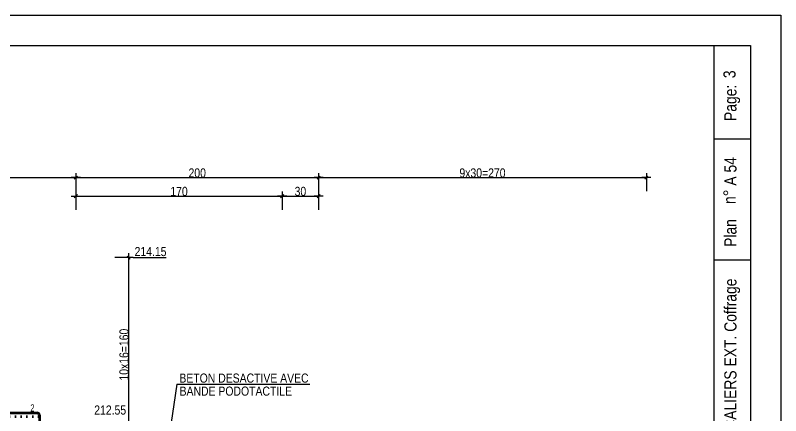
# Model space of a CAD drawing. Header units: centimetres. Extents: x 40138 to 55380, y -25189 to -21608.
# Drawn here: x 48972 to 50233, y -22268 to -21608 of the extents above; entities that cross this region are included whole.
import ezdxf
from ezdxf.enums import TextEntityAlignment as Align

# ---------------------------------------------------------------- set-up
doc = ezdxf.new("R2010")
doc.units = ezdxf.units.CM
doc.header["$LTSCALE"] = 25.4
doc.header["$PDMODE"] = 1
doc.header["$PDSIZE"] = -2
for name, color, linetype in [('01_cote_gen', 4, 'Continuous'), ('01_fenetres', 171, 'Continuous'), ('01_texte', 230, 'Continuous'), ('AA_COTES', 2, 'Continuous')]:
    doc.layers.add(name, color=color, linetype=linetype)
doc.layers.add('01_murs_coup', color=5, linetype='Continuous', lineweight=60)
doc.styles.add('ARIAL NA', font='ARIALN.TTF')
doc.styles.add('Arial Narrow', font='ARIALN.TTF')
doc.styles.add('STYLE2', font='ARIALN.TTF')
doc.dimstyles.new('JB25', dxfattribs={"dimscale": 0.1, "dimtxt": 150, "dimasz": 15, "dimexe": 0.1, "dimexo": 0.1, "dimgap": 0.09, "dimtad": 1, "dimdec": 1, "dimlfac": 0.5, "dimdsep": 46, "dimtxsty": 'STYLE2', "dimblk1": 'BOND_G', "dimblk2": 'BOND_D', "dimsah": 1, "dimcen": 1.5, "dimdle": 0.01, "dimse1": 1, "dimse2": 1, "dimclrd": 4, "dimclre": 2, "dimclrt": 6, "dimazin": 2, "dimtfac": 2.333333, "dimtdec": 1, "dimtix": 1, "dimtmove": 2, "dimatfit": 3, "dimldrblk": 'BOND_G', "dimfxl": 1, "dimtolj": 1, "dimtzin": 0, "dimarcsym": 0})

# ---------------------------------------------------------------- blocks, each defined once
blk = doc.blocks.new('BOND_G')
at = {"layer": 'AA_COTES', "color": 0}
for p, q in [((0, -5), (0, 15)), ((5, 0), (-5, 0)), ((1.77, 1.77), (-1.77, -1.77))]:
    blk.add_line(p, q, dxfattribs=at)
blk = doc.blocks.new('BOND_D')
at = {"layer": 'AA_COTES', "color": 0}
for p, q in [((5, 0), (-5, 0)), ((-1.77, -1.77), (1.77, 1.77)), ((0, 5), (0, -15))]:
    blk.add_line(p, q, dxfattribs=at)
blk = doc.blocks.new('*D321')
at = {"layer": '01_murs_coup', "color": 4, "lineweight": -2, "transparency": 16777216}
blk.add_line((49158.3, -22009), (49158.3, -22326), dxfattribs=at)
at = {"layer": 'Defpoints', "color": 0, "transparency": 16777216}
for p in [(48499.3, -22007.5), (49105.8, -22327.5), (49158.3, -22327.5)]:
    blk.add_point(p, dxfattribs=at)
at = {"layer": '01_murs_coup', "color": 4, "lineweight": -2, "transparency": 16777216, "xscale": 1.5, "yscale": 1.5, "zscale": 1.5}
for name, p, rotation in [('BOND_G', (49158.3, -22007.5), 90), ('BOND_D', (49158.3, -22327.5), 270)]:
    blk.add_blockref(name, p, dxfattribs=dict(at, rotation=rotation))
at = {"layer": '01_murs_coup', "color": 6, "transparency": 16777216, "insert": (49150.7, -22167.5), "char_height": 15, "attachment_point": 5, "rotation": 90, "style": 'STYLE2'}
blk.add_mtext('\\A1;10x16=160', dxfattribs=at)
blk = doc.blocks.new('*D334')
at = {"layer": '01_cote_gen', "color": 4, "lineweight": -2, "ltscale": 0.1, "transparency": 16777216}
blk.add_line((48532.8, -21875.5), (49069.8, -21875.5), dxfattribs=at)
at = {"layer": 'Defpoints', "color": 0, "ltscale": 0.1, "transparency": 16777216}
for p in [(49071.3, -21875.5), (48531.3, -21987), (49071.3, -22261)]:
    blk.add_point(p, dxfattribs=at)
at = {"layer": '01_cote_gen', "color": 4, "lineweight": -2, "ltscale": 0.1, "transparency": 16777216, "xscale": 1.5, "yscale": 1.5, "zscale": 1.5, "rotation": 180}
blk.add_blockref('BOND_G', (48531.3, -21875.5), dxfattribs=at)
at = {"layer": '01_cote_gen', "color": 4, "lineweight": -2, "ltscale": 0.1, "transparency": 16777216, "xscale": 1.5, "yscale": 1.5, "zscale": 1.5}
blk.add_blockref('BOND_D', (49071.3, -21875.5), dxfattribs=at)
at = {"layer": '01_cote_gen', "color": 6, "ltscale": 0.1, "transparency": 16777216, "insert": (48801.3, -21867.8), "char_height": 15, "attachment_point": 5, "style": 'STYLE2'}
blk.add_mtext('\\A1;9x30=270', dxfattribs=at)
blk = doc.blocks.new('*D371')
at = {"layer": '01_cote_gen', "color": 4, "lineweight": -2, "ltscale": 0.1, "transparency": 16777216}
blk.add_line((49072.8, -21875.5), (49469.8, -21875.5), dxfattribs=at)
at = {"layer": 'Defpoints', "color": 0, "ltscale": 0.1, "transparency": 16777216}
for p in [(49471.3, -21875.5), (49071.3, -22357.5), (49471.3, -22357.5)]:
    blk.add_point(p, dxfattribs=at)
at = {"layer": '01_cote_gen', "color": 4, "lineweight": -2, "ltscale": 0.1, "transparency": 16777216, "xscale": 1.5, "yscale": 1.5, "zscale": 1.5, "rotation": 180}
blk.add_blockref('BOND_G', (49071.3, -21875.5), dxfattribs=at)
at = {"layer": '01_cote_gen', "color": 4, "lineweight": -2, "ltscale": 0.1, "transparency": 16777216, "xscale": 1.5, "yscale": 1.5, "zscale": 1.5}
blk.add_blockref('BOND_D', (49471.3, -21875.5), dxfattribs=at)
at = {"layer": '01_cote_gen', "color": 6, "ltscale": 0.1, "transparency": 16777216, "insert": (49271.3, -21867.8), "char_height": 15, "attachment_point": 5, "style": 'STYLE2'}
blk.add_mtext('\\A1;200', dxfattribs=at)
blk = doc.blocks.new('*D372')
at = {"layer": '01_cote_gen', "color": 4, "lineweight": -2, "ltscale": 0.1, "transparency": 16777216}
blk.add_line((49072.8, -21906), (49409.8, -21906), dxfattribs=at)
at = {"layer": 'Defpoints', "color": 0, "ltscale": 0.1, "transparency": 16777216}
for p in [(49411.3, -21906), (49071.3, -22357.5), (49411.3, -22357.5)]:
    blk.add_point(p, dxfattribs=at)
at = {"layer": '01_cote_gen', "color": 4, "lineweight": -2, "ltscale": 0.1, "transparency": 16777216, "xscale": 1.5, "yscale": 1.5, "zscale": 1.5, "rotation": 180}
blk.add_blockref('BOND_G', (49071.3, -21906), dxfattribs=at)
at = {"layer": '01_cote_gen', "color": 4, "lineweight": -2, "ltscale": 0.1, "transparency": 16777216, "xscale": 1.5, "yscale": 1.5, "zscale": 1.5}
blk.add_blockref('BOND_D', (49411.3, -21906), dxfattribs=at)
at = {"layer": '01_cote_gen', "color": 6, "ltscale": 0.1, "transparency": 16777216, "insert": (49241.3, -21898.3), "char_height": 15, "attachment_point": 5, "style": 'STYLE2'}
blk.add_mtext('\\A1;170', dxfattribs=at)
blk = doc.blocks.new('*D373')
at = {"layer": '01_cote_gen', "color": 4, "lineweight": -2, "ltscale": 0.1, "transparency": 16777216}
blk.add_line((49412.8, -21906), (49469.8, -21906), dxfattribs=at)
at = {"layer": 'Defpoints', "color": 0, "ltscale": 0.1, "transparency": 16777216}
for p in [(49471.3, -21898), (49471.3, -21906), (49411.3, -21928.5)]:
    blk.add_point(p, dxfattribs=at)
at = {"layer": '01_cote_gen', "color": 4, "lineweight": -2, "ltscale": 0.1, "transparency": 16777216, "xscale": 1.5, "yscale": 1.5, "zscale": 1.5, "rotation": 180}
blk.add_blockref('BOND_G', (49411.3, -21906), dxfattribs=at)
at = {"layer": '01_cote_gen', "color": 4, "lineweight": -2, "ltscale": 0.1, "transparency": 16777216, "xscale": 1.5, "yscale": 1.5, "zscale": 1.5}
blk.add_blockref('BOND_D', (49471.3, -21906), dxfattribs=at)
at = {"layer": '01_cote_gen', "color": 6, "ltscale": 0.1, "transparency": 16777216, "insert": (49441.3, -21898.3), "char_height": 15, "attachment_point": 5, "style": 'STYLE2'}
blk.add_mtext('\\A1;30', dxfattribs=at)
blk = doc.blocks.new('*D374')
at = {"layer": '01_cote_gen', "color": 4, "lineweight": -2, "ltscale": 0.1, "transparency": 16777216}
blk.add_line((49472.8, -21875.5), (50009.8, -21875.5), dxfattribs=at)
at = {"layer": 'Defpoints', "color": 0, "ltscale": 0.1, "transparency": 16777216}
for p in [(50011.3, -21875.5), (49471.3, -21987), (50011.3, -22261)]:
    blk.add_point(p, dxfattribs=at)
at = {"layer": '01_cote_gen', "color": 4, "lineweight": -2, "ltscale": 0.1, "transparency": 16777216, "xscale": 1.5, "yscale": 1.5, "zscale": 1.5, "rotation": 180}
blk.add_blockref('BOND_G', (49471.3, -21875.5), dxfattribs=at)
at = {"layer": '01_cote_gen', "color": 4, "lineweight": -2, "ltscale": 0.1, "transparency": 16777216, "xscale": 1.5, "yscale": 1.5, "zscale": 1.5}
blk.add_blockref('BOND_D', (50011.3, -21875.5), dxfattribs=at)
at = {"layer": '01_cote_gen', "color": 6, "ltscale": 0.1, "transparency": 16777216, "insert": (49741.3, -21867.8), "char_height": 15, "attachment_point": 5, "style": 'STYLE2'}
blk.add_mtext('\\A1;9x30=270', dxfattribs=at)

msp = doc.modelspace()

# ---------------------------------------------------------------- hatches: boundary and pattern name
at = {"layer": '01_murs_coup', "ltscale": 0.1}
h = msp.add_hatch(dxfattribs=at)
h.set_pattern_fill('DOTS', color=2, scale=6)
h.set_pattern_definition([(0, (21015.837, 0), (4.7625, 9.525), [0, -9.525])])
h.paths.add_polyline_path([(48711.34, -22107.5, 0.4142136), (48707.34, -22103.5), (48651.34, -22103.5), (48651.34, -22075.5, 0.4142136), (48647.34, -22071.5), (48591.34, -22071.5), (48591.34, -22043.5, 0.4142136), (48587.34, -22039.5), (48531.34, -22039.5), (48531.34, -22011.5, 0.4142136), (48527.34, -22007.5), (48501.34, -22007.5), (48501.34, -22059.77), (48999.59, -22325.5), (49041.34, -22325.5), (49041.34, -22295.5), (49011.34, -22295.5), (49011.34, -22267.5, 0.4142136), (49007.34, -22263.5), (48951.34, -22263.5), (48951.34, -22235.5, 0.4142136), (48947.34, -22231.5), (48891.34, -22231.5), (48891.34, -22203.5, 0.4142136), (48887.34, -22199.5), (48831.34, -22199.5), (48831.34, -22171.5, 0.4142136), (48827.34, -22167.5), (48771.34, -22167.5), (48771.34, -22139.5, 0.4142136), (48767.34, -22135.5), (48746.1, -22135.5), (48743.23, -22148.22, -0.3507609), (48744.4, -22149.69, -1), (48741.4, -22149.69, -0.480647), (48743.23, -22148.22), (48746.1, -22135.5), (48711.34, -22135.5)])
h.paths.add_polyline_path([(49071.34, -22299.5, 0.4142136), (49067.34, -22295.5), (49041.34, -22295.5), (49041.34, -22325.5), (49071.34, -22325.5)])

# ---------------------------------------------------------------- linework, layer by layer
at = {"layer": '01_fenetres', "ltscale": 30}
for p, q in [((48182.66, -21657.66), (50182.66, -21657.66)), ((50122.66, -21657.66), (50182.66, -21657.66)), ((50122.66, -21657.66), (50122.66, -23042.66)), ((50122.66, -21657.66), (50182.66, -21657.66)), ((50122.66, -21657.66), (50122.66, -23042.66)), ((50182.66, -21657.66), (50182.66, -23042.66)), ((50182.66, -21657.66), (50182.66, -23042.66)), ((50182.66, -21657.66), (50182.66, -23042.66)), ((50182.66, -21657.66), (50182.66, -23042.66)), ((50182.66, -21811.79), (50122.66, -21811.79)), ((50182.66, -22011.79), (50122.66, -22011.79))]:
    msp.add_line(p, q, dxfattribs=at)
at = {"layer": '01_murs_coup'}
for p, q in [((48951.34, -22263.5), (49007.34, -22263.5)), ((49011.34, -22267.5), (49011.34, -22295.5))]:
    msp.add_line(p, q, dxfattribs=at)
msp.add_arc((49007.34, -22267.5), 4, 0, 90, dxfattribs=at)
at = {"layer": '01_texte', "ltscale": 30}
for p, q in [((48132.66, -21607.66), (50232.66, -21607.66)), ((50232.66, -21607.66), (50232.66, -23092.66))]:
    msp.add_line(p, q, dxfattribs=at)
at = {"layer": '01_texte'}
for p, q in [((49165.84, -22007.5), (49220.34, -22007.5)), ((49237.67, -22216.29), (49218.84, -22345)), ((49237.67, -22216.29), (49456.84, -22216.29))]:
    msp.add_line(p, q, dxfattribs=at)

# ---------------------------------------------------------------- texts
at = {"layer": '01_texte', "style": 'STYLE2'}
for s, p in [('3', (50158.36, -21711.39)), ('Page:', (50159.81, -21782.07)), ('A 54', (50159.81, -21888.72)), ('n%%D', (50158.36, -21919.06)), ('Plan', (50159.81, -21989.74)), ('ESCALIERS EXT. Coffrage', (50159.81, -22322.07))]:
    msp.add_text(s, height=20, rotation=90, dxfattribs=at).set_placement(p)
at = {"layer": '01_texte', "style": 'ARIAL NA'}
for s, p in [('214.15', (49168.08, -22004.88)), ('212.55', (49101.58, -22266.38))]:
    msp.add_text(s, height=15, dxfattribs=at).set_placement(p)
at = {"layer": '01_texte', "style": 'Arial Narrow'}
for s, p in [('BETON DESACTIVE AVEC', (49348.32, -22218.19)), ('BANDE PODOTACTILE', (49334.82, -22239.69))]:
    msp.add_text(s, height=15, dxfattribs=at).set_placement(p, align=Align.BOTTOM_CENTER)
at = {"layer": '01_texte', "style": 'ARIAL NA', "width": 0.8}
msp.add_text('2', height=12, dxfattribs=at).set_placement((48996.35, -22261.44))

# ---------------------------------------------------------------- dimensions: what is measured, and where the dimension line sits
at = {"layer": '01_cote_gen', "ltscale": 0.1}
for base, p1, p2, picture, middle in [((49071.34, -21875.5), (48531.34, -21987), (49071.34, -22261), '*D334', (48801.34, -21867.83)), ((50011.34, -21875.5), (49471.34, -21987), (50011.34, -22261), '*D374', (49741.34, -21867.83))]:
    dim = msp.add_linear_dim(base=base, p1=p1, p2=p2, text='9x30=270', dimstyle='JB25', dxfattribs=at)
    dim.commit()
    dim.dimension.update_dxf_attribs({"geometry": picture, "text_midpoint": middle})
for base, p1, p2, picture, middle in [((49471.34, -21875.5), (49071.34, -22357.5), (49471.34, -22357.5), '*D371', (49271.34, -21867.83)), ((49411.34, -21906), (49071.34, -22357.5), (49411.34, -22357.5), '*D372', (49241.34, -21898.33)), ((49471.34, -21906), (49411.34, -21928.5), (49471.34, -21898), '*D373', (49441.34, -21898.33))]:
    dim = msp.add_linear_dim(base=base, p1=p1, p2=p2, dimstyle='JB25', dxfattribs=at)
    dim.commit()
    dim.dimension.update_dxf_attribs({"geometry": picture, "text_midpoint": middle})
at = {"layer": '01_murs_coup'}
dim = msp.add_linear_dim(base=(49158.34, -22327.5), p1=(48499.34, -22007.5), p2=(49105.84, -22327.5), angle=90, text='10x16=160', dimstyle='JB25', dxfattribs=at)
dim.commit()
dim.dimension.update_dxf_attribs({"geometry": '*D321', "text_midpoint": (49150.67, -22167.5)})

doc.saveas('drawing.dxf')
